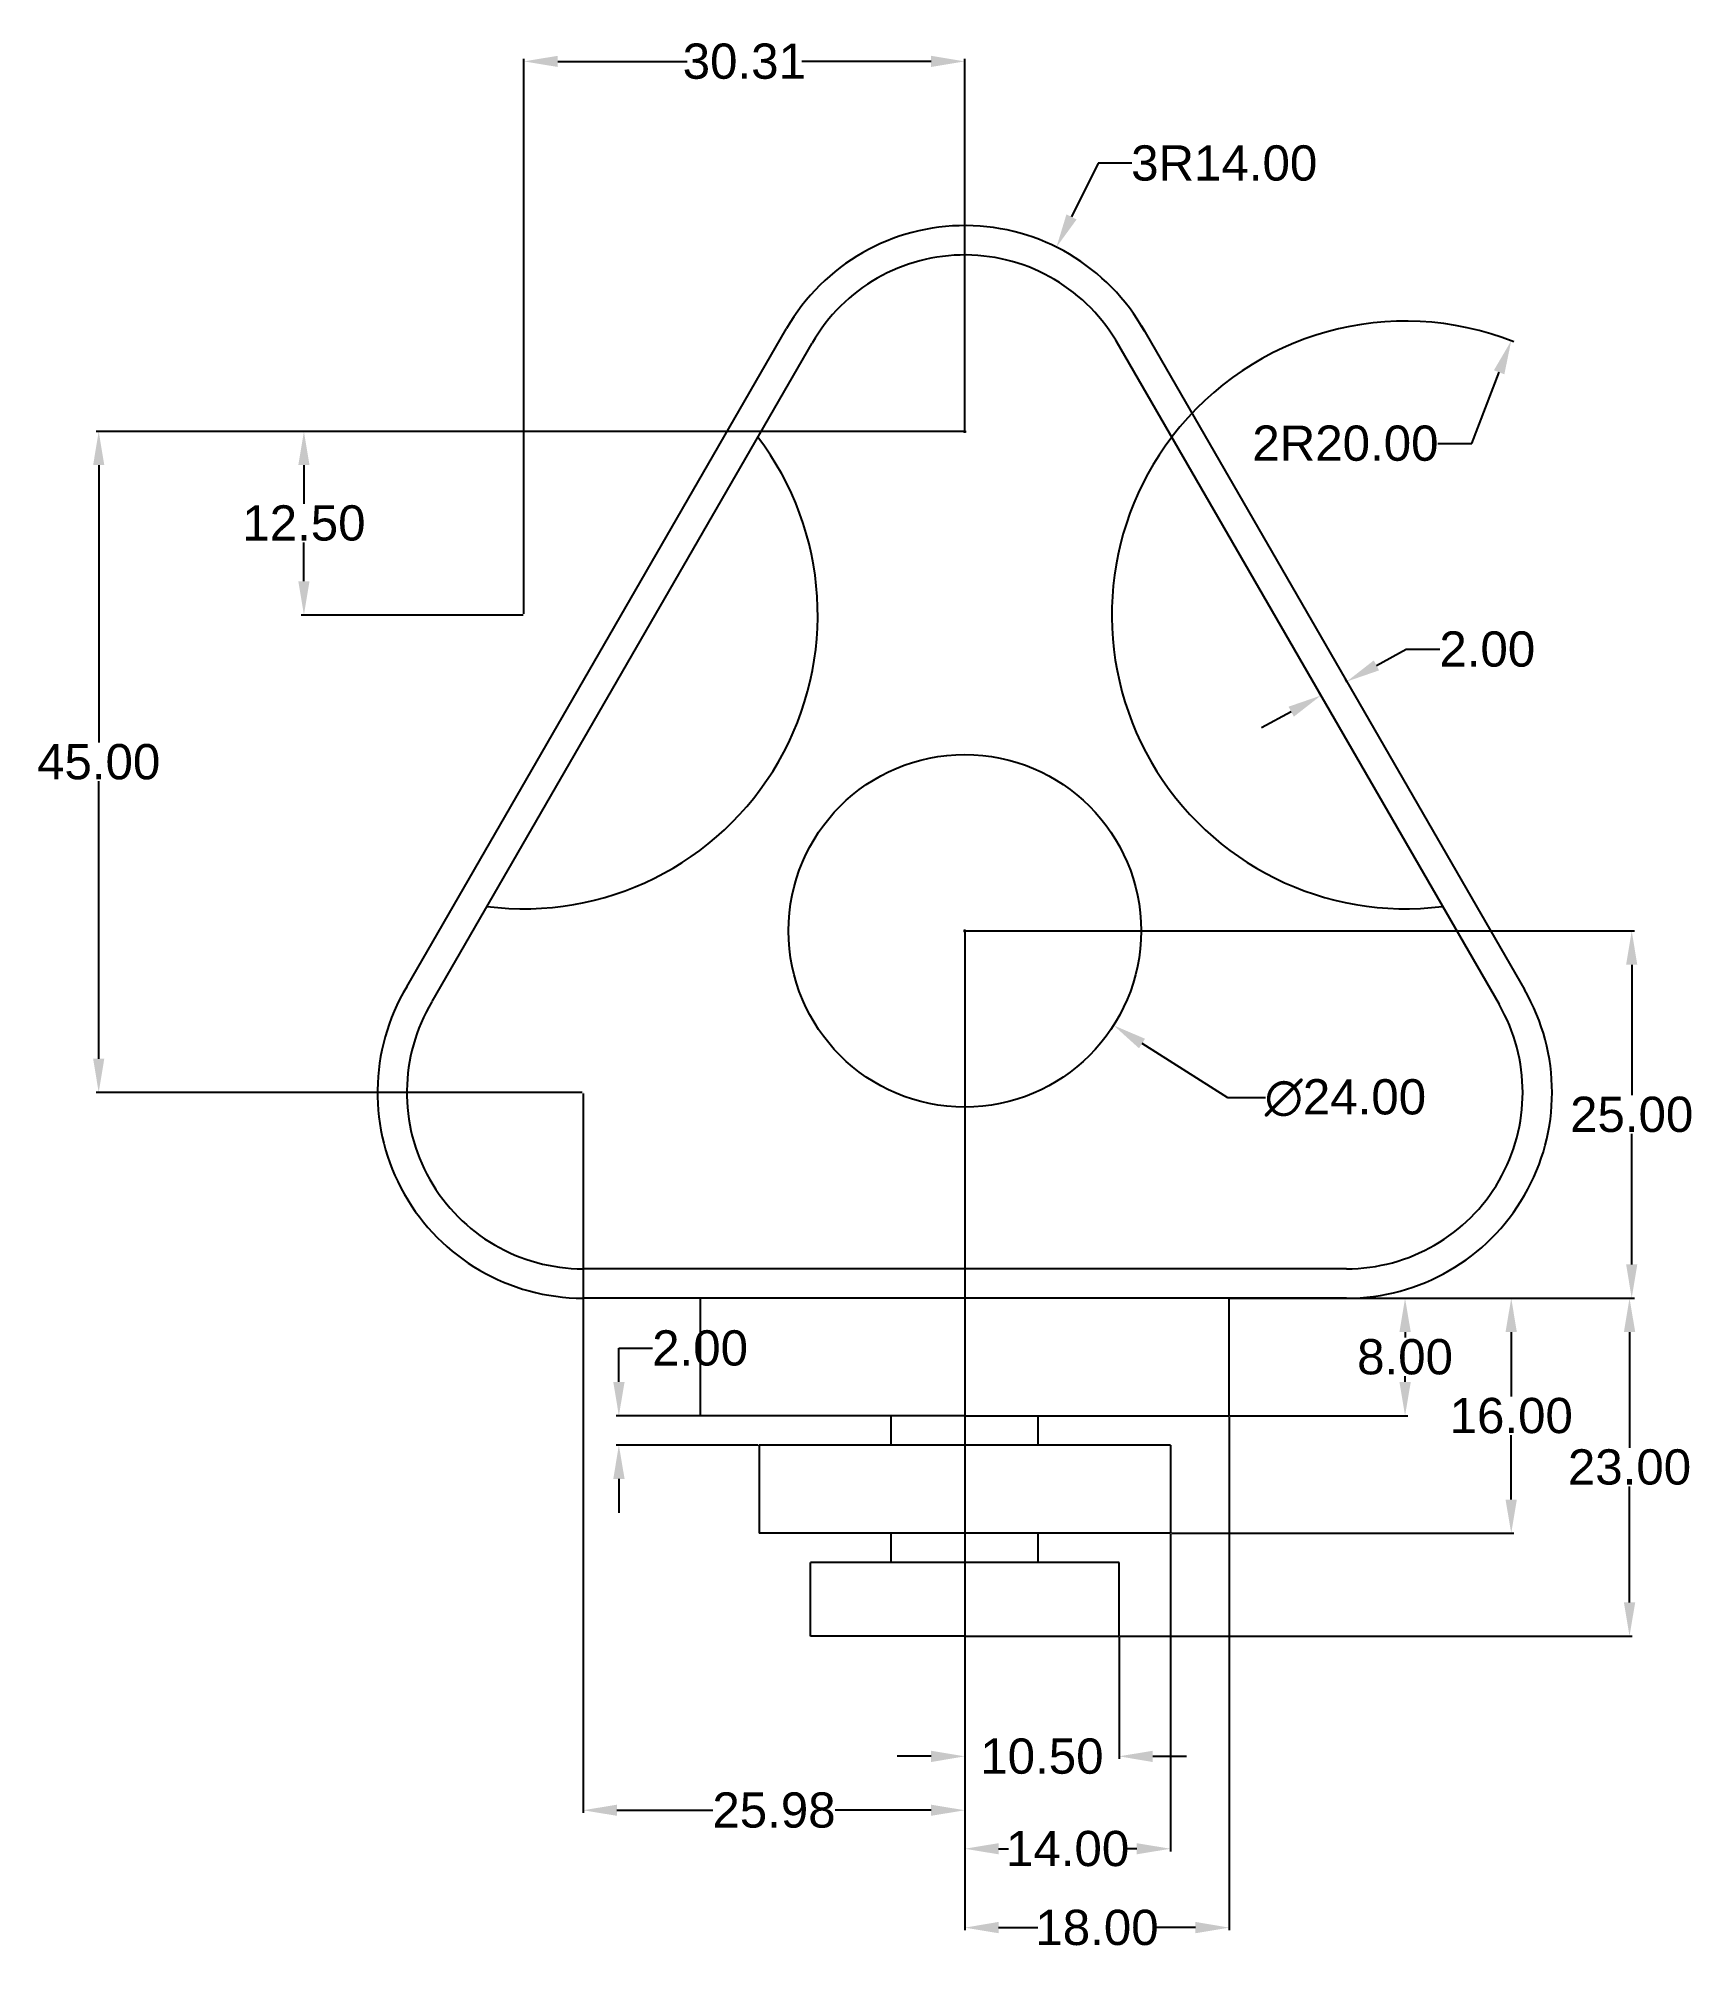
# Model space of a CAD drawing. Header units: millimetres. Extents: x 156 to 269, y -12 to 118.
import ezdxf

# ---------------------------------------------------------------- set-up
doc = ezdxf.new("R2010")
doc.units = ezdxf.units.MM
doc.header["$MEASUREMENT"] = 0
doc.styles.get("Standard").update_dxf_attribs({"font": 'arial.ttf'})
doc.dimstyles.get("Standard").update_dxf_attribs({"dimtxt": 2.4, "dimasz": 2.3, "dimexe": 0.18, "dimexo": 0.0625, "dimgap": 0.09, "dimtad": 0, "dimtih": 1, "dimtoh": 1, "dimzin": 0, "dimdsep": 46, "dimtxsty": 'Standard', "dimcen": 0.09, "dimadec": 0, "dimazin": 0, "dimtfac": 1, "dimtofl": 0, "dimtmove": 0, "dimatfit": 3, "dimfxl": 1, "dimtolj": 1, "dimtzin": 0, "dimarcsym": 0})

# ---------------------------------------------------------------- blocks, each defined once
blk = doc.blocks.new('*D2')
at = {"color": 0, "lineweight": -2, "transparency": 16777216}
for p, q in [((219.39, 57.29), (219.39, -2.68)), ((193.41, 46.29), (193.41, -2.68)), ((195.71, -2.5), (202.24, -2.5)), ((217.09, -2.5), (210.56, -2.5))]:
    blk.add_line(p, q, dxfattribs=at)
at = {"color": 0, "transparency": 16777216}
for points in [[(195.71, -2.12), (195.71, -2.88), (193.41, -2.5)], [(217.09, -2.12), (217.09, -2.88), (219.39, -2.5)]]:
    blk.add_solid(points, dxfattribs=at)
at = {"layer": 'Defpoints', "color": 0, "transparency": 16777216}
for p in [(219.39, 57.35), (193.41, 46.35), (193.41, -2.5)]:
    blk.add_point(p, dxfattribs=at)
at = {"color": 0, "transparency": 16777216, "insert": (206.4, -2.5), "char_height": 2.4, "attachment_point": 5}
blk.add_mtext('\\A1;25.98', dxfattribs=at)
blk = doc.blocks.new('*D3')
at = {"color": 0, "lineweight": -2, "transparency": 16777216}
for p, q in [((219.39, 27.24), (219.39, -10.67)), ((237.39, 24.29), (237.39, -10.67)), ((221.69, -10.49), (224.37, -10.49)), ((235.09, -10.49), (232.41, -10.49))]:
    blk.add_line(p, q, dxfattribs=at)
at = {"color": 0, "transparency": 16777216}
for points in [[(221.69, -10.1), (221.69, -10.87), (219.39, -10.49)], [(235.09, -10.1), (235.09, -10.87), (237.39, -10.49)]]:
    blk.add_solid(points, dxfattribs=at)
at = {"layer": 'Defpoints', "color": 0, "transparency": 16777216}
for p in [(219.39, 27.31), (237.39, 24.35), (219.39, -10.49)]:
    blk.add_point(p, dxfattribs=at)
at = {"color": 0, "transparency": 16777216, "insert": (228.39, -10.49), "char_height": 2.4, "attachment_point": 5}
blk.add_mtext('\\A1;18.00', dxfattribs=at)
blk = doc.blocks.new('*D4')
at = {"color": 0, "lineweight": -2, "transparency": 16777216}
for p, q in [((219.39, 16.29), (219.39, -5.3)), ((233.39, 16.29), (233.39, -5.3)), ((221.69, -5.12), (222.37, -5.12)), ((231.09, -5.12), (230.41, -5.12))]:
    blk.add_line(p, q, dxfattribs=at)
at = {"color": 0, "transparency": 16777216}
for points in [[(221.69, -4.74), (221.69, -5.5), (219.39, -5.12)], [(231.09, -4.74), (231.09, -5.5), (233.39, -5.12)]]:
    blk.add_solid(points, dxfattribs=at)
at = {"layer": 'Defpoints', "color": 0, "transparency": 16777216}
for p in [(219.39, 16.35), (233.39, 16.35), (219.39, -5.12)]:
    blk.add_point(p, dxfattribs=at)
at = {"color": 0, "transparency": 16777216, "insert": (226.39, -5.12), "char_height": 2.4, "attachment_point": 5}
blk.add_mtext('\\A1;14.00', dxfattribs=at)
blk = doc.blocks.new('*D5')
at = {"color": 0, "lineweight": -2, "transparency": 16777216}
for p, q in [((219.39, 9.29), (219.39, 0.99)), ((229.89, 9.29), (229.89, 0.99)), ((217.09, 1.17), (214.79, 1.17)), ((232.19, 1.17), (234.49, 1.17))]:
    blk.add_line(p, q, dxfattribs=at)
at = {"color": 0, "transparency": 16777216}
for points in [[(217.09, 1.55), (217.09, 0.78), (219.39, 1.17)], [(232.19, 1.55), (232.19, 0.78), (229.89, 1.17)]]:
    blk.add_solid(points, dxfattribs=at)
at = {"layer": 'Defpoints', "color": 0, "transparency": 16777216}
for p in [(219.39, 9.35), (229.89, 9.35), (219.39, 1.17)]:
    blk.add_point(p, dxfattribs=at)
at = {"color": 0, "transparency": 16777216, "insert": (224.64, 1.17), "char_height": 2.4, "attachment_point": 5}
blk.add_mtext('\\A1;10.50', dxfattribs=at)
blk = doc.blocks.new('*D6')
at = {"color": 0, "lineweight": -2, "transparency": 16777216}
for p, q in [((195.84, 26.65), (195.84, 28.95)), ((195.84, 28.95), (198.14, 28.95)), ((205.29, 24.35), (195.66, 24.35)), ((205.33, 22.35), (195.66, 22.35)), ((195.84, 20.05), (195.84, 17.75))]:
    blk.add_line(p, q, dxfattribs=at)
at = {"color": 0, "transparency": 16777216}
for points in [[(195.46, 26.65), (196.23, 26.65), (195.84, 24.35)], [(195.46, 20.05), (196.23, 20.05), (195.84, 22.35)]]:
    blk.add_solid(points, dxfattribs=at)
at = {"layer": 'Defpoints', "color": 0, "transparency": 16777216}
for p in [(195.84, 24.35), (205.36, 24.35), (205.39, 22.35)]:
    blk.add_point(p, dxfattribs=at)
at = {"color": 0, "transparency": 16777216, "insert": (201.37, 28.95), "char_height": 2.4, "attachment_point": 5}
blk.add_mtext('\\A1;2.00', dxfattribs=at)
blk = doc.blocks.new('*D7')
at = {"color": 0, "lineweight": -2, "transparency": 16777216}
for p, q in [((237.45, 32.35), (249.54, 32.35)), ((249.36, 30.05), (249.36, 29.67)), ((249.36, 26.65), (249.36, 27.04)), ((237.45, 24.35), (249.54, 24.35))]:
    blk.add_line(p, q, dxfattribs=at)
at = {"color": 0, "transparency": 16777216}
for points in [[(248.98, 30.05), (249.75, 30.05), (249.36, 32.35)], [(248.98, 26.65), (249.75, 26.65), (249.36, 24.35)]]:
    blk.add_solid(points, dxfattribs=at)
at = {"layer": 'Defpoints', "color": 0, "transparency": 16777216}
for p in [(237.39, 32.35), (237.39, 24.35), (249.36, 24.35)]:
    blk.add_point(p, dxfattribs=at)
at = {"color": 0, "transparency": 16777216, "insert": (249.36, 28.35), "char_height": 2.4, "attachment_point": 5}
blk.add_mtext('\\A1;8.00', dxfattribs=at)
blk = doc.blocks.new('*D8')
at = {"color": 0, "lineweight": -2, "transparency": 16777216}
for p, q in [((237.45, 32.35), (256.77, 32.35)), ((256.59, 30.05), (256.59, 25.67)), ((256.59, 18.65), (256.59, 23.04)), ((233.45, 16.35), (256.77, 16.35))]:
    blk.add_line(p, q, dxfattribs=at)
at = {"color": 0, "transparency": 16777216}
for points in [[(256.2, 30.05), (256.97, 30.05), (256.59, 32.35)], [(256.2, 18.65), (256.97, 18.65), (256.59, 16.35)]]:
    blk.add_solid(points, dxfattribs=at)
at = {"layer": 'Defpoints', "color": 0, "transparency": 16777216}
for p in [(237.39, 32.35), (233.39, 16.35), (256.59, 16.35)]:
    blk.add_point(p, dxfattribs=at)
at = {"color": 0, "transparency": 16777216, "insert": (256.59, 24.35), "char_height": 2.4, "attachment_point": 5}
blk.add_mtext('\\A1;16.00', dxfattribs=at)
blk = doc.blocks.new('*D9')
at = {"color": 0, "lineweight": -2, "transparency": 16777216}
for p, q in [((249.61, 32.35), (264.82, 32.35)), ((264.64, 30.05), (264.64, 22.17)), ((264.64, 11.65), (264.64, 19.54)), ((229.95, 9.35), (264.82, 9.35))]:
    blk.add_line(p, q, dxfattribs=at)
at = {"color": 0, "transparency": 16777216}
for points in [[(264.26, 30.05), (265.03, 30.05), (264.64, 32.35)], [(264.26, 11.65), (265.03, 11.65), (264.64, 9.35)]]:
    blk.add_solid(points, dxfattribs=at)
at = {"layer": 'Defpoints', "color": 0, "transparency": 16777216}
for p in [(249.54, 32.35), (264.64, 32.35), (229.89, 9.35)]:
    blk.add_point(p, dxfattribs=at)
at = {"color": 0, "transparency": 16777216, "insert": (264.64, 20.85), "char_height": 2.4, "attachment_point": 5}
blk.add_mtext('\\A1;23.00', dxfattribs=at)
blk = doc.blocks.new('*D10')
at = {"color": 0, "lineweight": -2, "transparency": 16777216}
for p, q in [((189.38, 78.92), (189.38, 116.71)), ((191.68, 116.53), (200.48, 116.53)), ((217.09, 116.53), (208.29, 116.53)), ((219.39, 91.42), (219.39, 116.71))]:
    blk.add_line(p, q, dxfattribs=at)
at = {"color": 0, "transparency": 16777216}
for points in [[(191.68, 116.91), (191.68, 116.15), (189.38, 116.53)], [(217.09, 116.91), (217.09, 116.15), (219.39, 116.53)]]:
    blk.add_solid(points, dxfattribs=at)
at = {"layer": 'Defpoints', "color": 0, "transparency": 16777216}
for p in [(189.38, 116.53), (219.39, 91.35), (189.38, 78.85)]:
    blk.add_point(p, dxfattribs=at)
at = {"color": 0, "transparency": 16777216, "insert": (204.38, 116.53), "char_height": 2.4, "attachment_point": 5}
blk.add_mtext('\\A1;30.31', dxfattribs=at)
blk = doc.blocks.new('*D11')
at = {"color": 0, "lineweight": -2, "transparency": 16777216}
for p, q in [((219.33, 91.35), (160.25, 91.35)), ((160.43, 89.05), (160.43, 70.17)), ((160.43, 48.65), (160.43, 67.54)), ((193.35, 46.35), (160.25, 46.35))]:
    blk.add_line(p, q, dxfattribs=at)
at = {"color": 0, "transparency": 16777216}
for points in [[(160.05, 89.05), (160.81, 89.05), (160.43, 91.35)], [(160.05, 48.65), (160.81, 48.65), (160.43, 46.35)]]:
    blk.add_solid(points, dxfattribs=at)
at = {"layer": 'Defpoints', "color": 0, "transparency": 16777216}
for p in [(160.43, 91.35), (219.39, 91.35), (193.41, 46.35)]:
    blk.add_point(p, dxfattribs=at)
at = {"color": 0, "transparency": 16777216, "insert": (160.43, 68.85), "char_height": 2.4, "attachment_point": 5}
blk.add_mtext('\\A1;45.00', dxfattribs=at)
blk = doc.blocks.new('*D12')
at = {"color": 0, "lineweight": -2, "transparency": 16777216}
for p, q in [((189.32, 91.35), (174.22, 91.35)), ((174.4, 89.05), (174.4, 86.42)), ((174.4, 81.15), (174.4, 83.79)), ((189.32, 78.85), (174.22, 78.85))]:
    blk.add_line(p, q, dxfattribs=at)
at = {"color": 0, "transparency": 16777216}
for points in [[(174.02, 89.05), (174.78, 89.05), (174.4, 91.35)], [(174.02, 81.15), (174.78, 81.15), (174.4, 78.85)]]:
    blk.add_solid(points, dxfattribs=at)
at = {"layer": 'Defpoints', "color": 0, "transparency": 16777216}
for p in [(174.4, 91.35), (189.38, 91.35), (189.38, 78.85)]:
    blk.add_point(p, dxfattribs=at)
at = {"color": 0, "transparency": 16777216, "insert": (174.4, 85.1), "char_height": 2.4, "attachment_point": 5}
blk.add_mtext('\\A1;12.50', dxfattribs=at)
blk = doc.blocks.new('*D13')
at = {"color": 0, "lineweight": -2, "transparency": 16777216}
for p, q in [((219.45, 57.35), (264.97, 57.35)), ((264.79, 55.05), (264.79, 46.17)), ((264.79, 34.65), (264.79, 43.54)), ((245.43, 32.35), (264.97, 32.35))]:
    blk.add_line(p, q, dxfattribs=at)
at = {"color": 0, "transparency": 16777216}
for points in [[(264.41, 55.05), (265.17, 55.05), (264.79, 57.35)], [(264.41, 34.65), (265.17, 34.65), (264.79, 32.35)]]:
    blk.add_solid(points, dxfattribs=at)
at = {"layer": 'Defpoints', "color": 0, "transparency": 16777216}
for p in [(219.39, 57.35), (264.79, 57.35), (245.37, 32.35)]:
    blk.add_point(p, dxfattribs=at)
at = {"color": 0, "transparency": 16777216, "insert": (264.79, 44.85), "char_height": 2.4, "attachment_point": 5}
blk.add_mtext('\\A1;25.00', dxfattribs=at)
blk = doc.blocks.new('*D14')
at = {"color": 0, "lineweight": -2, "transparency": 16777216}
for p, q in [((253.9, 90.53), (255.77, 95.37)), ((251.6, 90.53), (253.9, 90.53))]:
    blk.add_line(p, q, dxfattribs=at)
blk.add_arc((249.4, 78.85), 20, 68.4013, 142.5882, dxfattribs=at)
at = {"color": 0, "transparency": 16777216}
blk.add_solid([(255.41, 95.51), (256.12, 95.23), (256.59, 97.52)], dxfattribs=at)
at = {"layer": 'Defpoints', "color": 0, "transparency": 16777216}
for p in [(256.59, 97.52), (249.4, 78.85)]:
    blk.add_point(p, dxfattribs=at)
at = {"color": 0, "transparency": 16777216, "insert": (245.3, 90.53), "char_height": 2.4, "attachment_point": 5}
blk.add_mtext('\\A1;2R20.00', dxfattribs=at)
blk = doc.blocks.new('*D15')
at = {"color": 0, "lineweight": -2, "transparency": 16777216}
for p, q in [((228.47, 109.6), (226.65, 105.95)), ((230.77, 109.6), (228.47, 109.6)), ((219.3, 91.35), (219.48, 91.35)), ((219.39, 91.26), (219.39, 91.44))]:
    blk.add_line(p, q, dxfattribs=at)
at = {"color": 0, "transparency": 16777216}
blk.add_solid([(226.31, 106.12), (227, 105.77), (225.63, 103.89)], dxfattribs=at)
at = {"layer": 'Defpoints', "color": 0, "transparency": 16777216}
for p in [(225.63, 103.89), (219.39, 91.35)]:
    blk.add_point(p, dxfattribs=at)
at = {"color": 0, "transparency": 16777216, "insert": (237.05, 109.6), "char_height": 2.4, "attachment_point": 5}
blk.add_mtext('\\A1;3R14.00', dxfattribs=at)
blk = doc.blocks.new('*D16')
at = {"color": 0, "lineweight": -2, "transparency": 16777216}
for p, q in [((219.3, 57.35), (219.48, 57.35)), ((219.39, 57.26), (219.39, 57.44)), ((237.3, 45.98), (231.46, 49.69)), ((239.86, 45.98), (237.3, 45.98))]:
    blk.add_line(p, q, dxfattribs=at)
at = {"color": 0, "transparency": 16777216}
blk.add_solid([(231.66, 50.01), (231.25, 49.36), (229.52, 50.92)], dxfattribs=at)
at = {"layer": 'Defpoints', "color": 0, "transparency": 16777216}
for p in [(209.26, 63.79), (229.52, 50.92)]:
    blk.add_point(p, dxfattribs=at)
at = {"color": 0, "transparency": 16777216, "insert": (245.3, 45.98), "char_height": 2.4, "attachment_point": 5}
blk.add_mtext('\\A1;∅24.00', dxfattribs=at)
blk = doc.blocks.new('*D17')
at = {"color": 0, "lineweight": -2, "transparency": 16777216}
for p, q in [((247.41, 75.42), (249.43, 76.52)), ((249.43, 76.52), (251.73, 76.52)), ((245.4, 74.3), (245.3, 74.48)), ((243.64, 73.35), (243.54, 73.53)), ((241.61, 72.27), (239.59, 71.17))]:
    blk.add_line(p, q, dxfattribs=at)
at = {"color": 0, "transparency": 16777216}
for points in [[(247.23, 75.76), (247.59, 75.08), (245.39, 74.32)], [(241.43, 72.61), (241.79, 71.93), (243.63, 73.37)]]:
    blk.add_solid(points, dxfattribs=at)
at = {"layer": 'Defpoints', "color": 0, "transparency": 16777216}
for p in [(245.39, 74.32), (245.43, 74.24), (243.67, 73.29)]:
    blk.add_point(p, dxfattribs=at)
at = {"color": 0, "transparency": 16777216, "insert": (254.96, 76.52), "char_height": 2.4, "attachment_point": 5}
blk.add_mtext('\\A1;2.00', dxfattribs=at)

msp = doc.modelspace()

# ---------------------------------------------------------------- linework, layer by layer
for p, q in [((181.395, 53.544), (207.263, 98.354)), ((183.127, 52.544), (208.995, 97.354)), ((189.378, 91.354), (189.378, 91.354)), ((219.388, 57.354), (219.388, 57.354)), ((193.408, 46.354), (193.408, 46.354)), ((219.388, 32.354), (193.408, 32.354)), ((201.388, 24.354), (201.388, 32.354)), ((237.388, 24.354), (237.388, 32.354)), ((219.388, 24.354), (201.388, 24.354)), ((214.388, 22.354), (214.388, 24.354)), ((219.388, 24.354), (237.388, 24.354)), ((224.388, 22.354), (224.388, 24.354)), ((233.388, 22.354), (205.388, 22.354)), ((205.388, 22.354), (205.388, 16.354)), ((233.388, 22.354), (233.388, 16.354)), ((233.388, 16.354), (205.388, 16.354)), ((214.388, 14.354), (214.388, 16.354)), ((224.388, 14.354), (224.388, 16.354)), ((229.888, 14.354), (208.888, 14.354)), ((208.888, 9.354), (208.888, 14.354)), ((229.888, 9.354), (229.888, 14.354)), ((219.388, 9.354), (208.888, 9.354)), ((219.388, 9.354), (229.888, 9.354))]:
    msp.add_line(p, q)
for points in [[(231.41, 98.528), (257.492, 53.355)], [(229.678, 97.528), (255.76, 52.354)], [(245.368, 34.354), (193.408, 34.354)], [(245.368, 32.354), (245.368, 32.354), (193.408, 32.354)]]:
    msp.add_lwpolyline(points)
msp.add_circle((219.388, 57.354), 12)
for centre, radius, start, end in [((219.388, 91.354), 14, 29.1755, 150.00265), ((219.388, 91.354), 12, 29.1755, 150.00265), ((189.378, 78.854), 20, 262.77252, 37.23278), ((249.398, 78.854), 20, 142.76722, 277.22748), ((193.408, 46.354), 14, 149.09918, 270), ((193.408, 46.354), 12, 149.09918, 270), ((245.368, 46.354), 14, 270, 30.00087), ((245.368, 46.354), 12, 270, 30.00087)]:
    msp.add_arc(centre, radius, start, end)

# ---------------------------------------------------------------- dimensions: what is measured, and where the dimension line sits
dim = msp.add_linear_dim(base=(189.378, 116.53), p1=(219.388, 91.354), p2=(189.378, 78.854), text='30.31', dimstyle='Standard')
dim.commit()
dim.dimension.update_dxf_attribs({"geometry": '*D10', "text_midpoint": (204.383, 116.53)})
for center, mpoint, text, picture, middle in [((219.388, 91.354), (225.628, 103.887), '3<>', '*D15', (237.05, 109.598)), ((249.398, 78.854), (256.592, 97.516), '2<>', '*D14', (245.302, 90.535))]:
    dim = msp.add_radius_dim(center=center, mpoint=mpoint, text=text, dimstyle='Standard')
    dim.commit()
    dim.dimension.update_dxf_attribs({"geometry": picture, "text_midpoint": middle, "dimtype": 164})
for base, p1, p2, picture, middle in [((160.431, 91.354), (193.408, 46.354), (219.388, 91.354), '*D11', (160.431, 68.854)), ((174.399, 91.354), (189.378, 78.854), (189.378, 91.354), '*D12', (174.399, 85.104)), ((264.789, 57.354), (245.368, 32.354), (219.388, 57.354), '*D13', (264.789, 44.854)), ((264.643, 32.354), (229.888, 9.354), (249.544, 32.354), '*D9', (264.643, 20.854)), ((249.364, 24.354), (237.388, 32.354), (237.388, 24.354), '*D7', (249.364, 28.354)), ((195.842, 24.354), (205.388, 22.354), (205.357, 24.354), '*D6', (201.365, 28.954))]:
    dim = msp.add_linear_dim(base=base, p1=p1, p2=p2, angle=90, dimstyle='Standard')
    dim.commit()
    dim.dimension.update_dxf_attribs({"geometry": picture, "text_midpoint": middle})
dim = msp.add_aligned_dim(p1=(243.672, 73.29), p2=(245.431, 74.245), distance=0.088, dimstyle='Standard')
dim.commit()
dim.dimension.update_dxf_attribs({"geometry": '*D17', "text_midpoint": (254.955, 76.516)})
dim = msp.add_diameter_dim_2p(p1=(209.258, 63.788), p2=(229.518, 50.921), dimstyle='Standard')
dim.commit()
dim.dimension.update_dxf_attribs({"geometry": '*D16', "text_midpoint": (245.301, 45.98), "dimtype": 163})
for base, p1, p2, picture, middle in [((193.408, -2.499), (219.388, 57.354), (193.408, 46.354), '*D2', (206.398, -2.499)), ((219.388, -10.487), (237.388, 24.354), (219.388, 27.306), '*D3', (228.388, -10.487)), ((219.388, -5.122), (233.388, 16.354), (219.388, 16.354), '*D4', (226.388, -5.122)), ((219.388, 1.167), (229.888, 9.354), (219.388, 9.354), '*D5', (224.638, 1.167))]:
    dim = msp.add_linear_dim(base=base, p1=p1, p2=p2, dimstyle='Standard')
    dim.commit()
    dim.dimension.update_dxf_attribs({"geometry": picture, "text_midpoint": middle})
dim = msp.add_linear_dim(base=(256.587, 16.354), p1=(237.388, 32.354), p2=(233.388, 16.354), angle=90, dimstyle='Standard')
dim.commit()
dim.dimension.update_dxf_attribs({"geometry": '*D8', "text_midpoint": (256.587, 24.354), "dimtype": 160})

doc.saveas('drawing.dxf')
